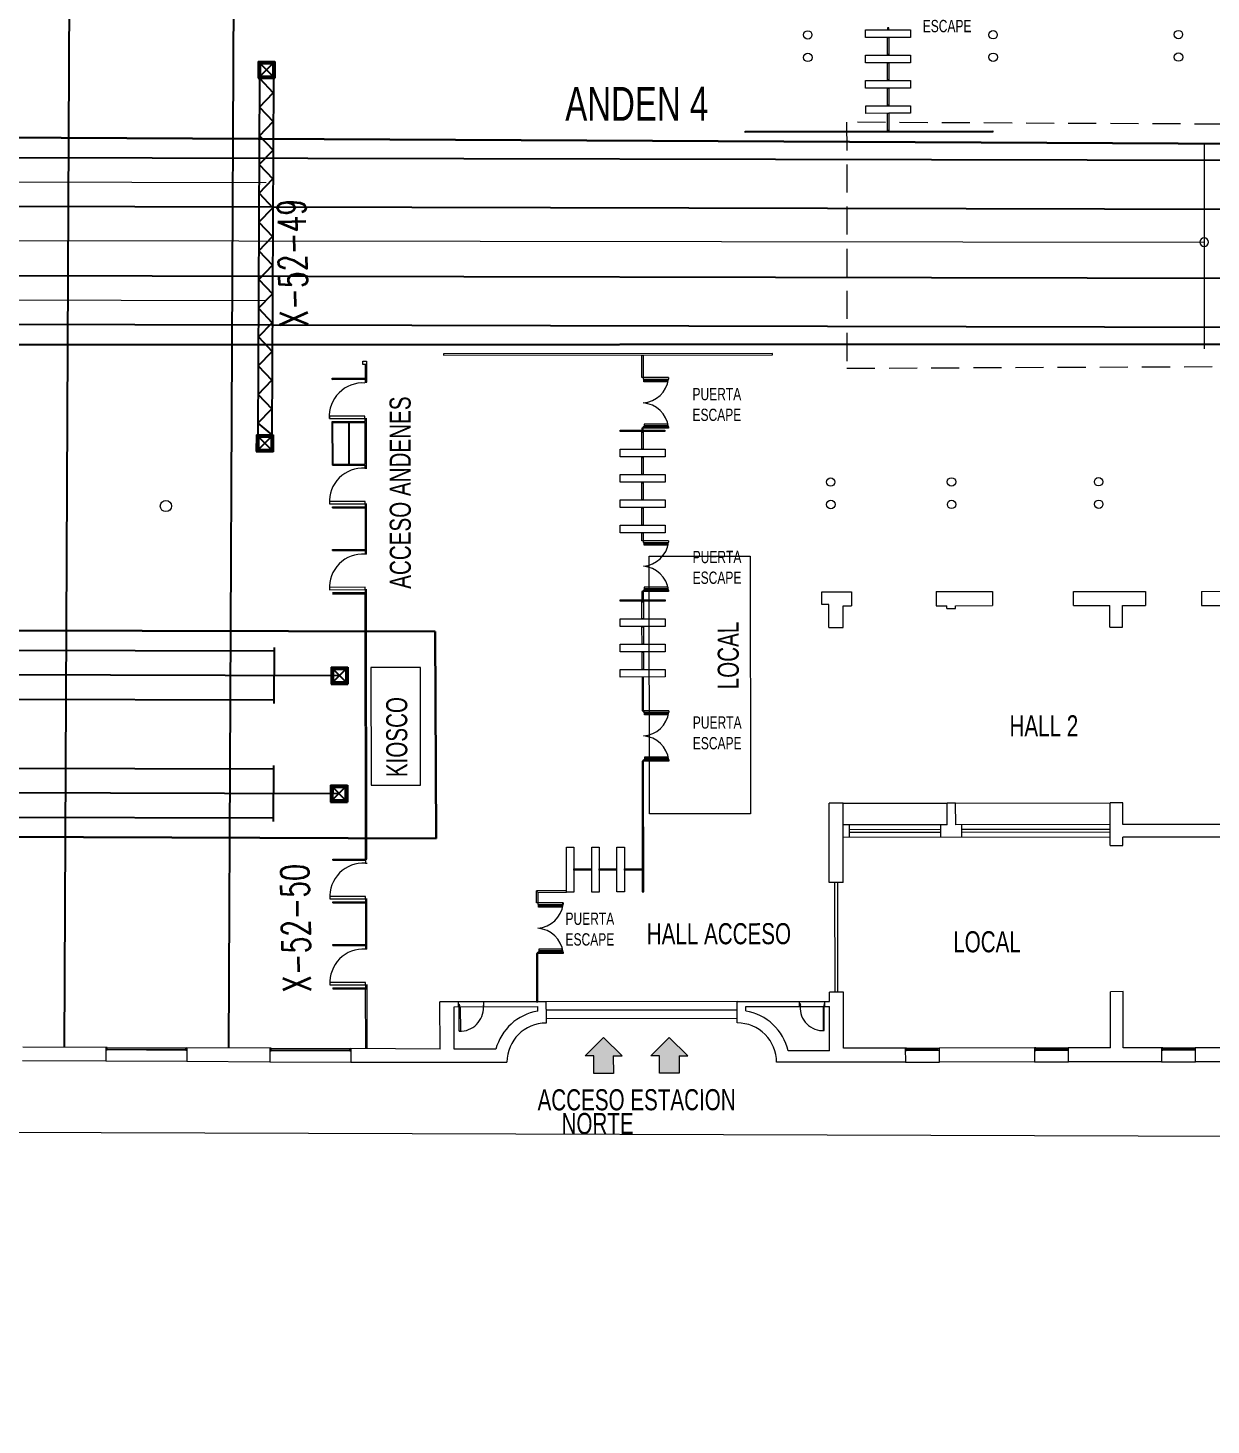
# Model space of a CAD drawing. Header units: millimetres. Extents: x 2669 to 3716, y 1967 to 2664.
# Drawn here: x 3356.17 to 3398.28, y 2184.98 to 2234.71 of the extents above; entities that cross this region are included whole.
import ezdxf

# ---------------------------------------------------------------- set-up
doc = ezdxf.new("R2010")
doc.units = ezdxf.units.MM
doc.linetypes.add('DASHED2', pattern=[0.375, 0.25, -0.125])
for name, color, linetype, lineweight in [('01 Textos', 7, 'Continuous', 15), ('02 L d C', 7, 'Continuous', 5), ('02 Sombreados', 7, 'Continuous', 5), ('03 Carpinteria', 7, 'Continuous', 5), ('03 Cerramientos', 7, 'Continuous', 15), ('03 Escaleras', 7, 'Continuous', 5), ('03 Manzanas', 253, 'Continuous', 15), ('03 Muros', 7, 'Continuous', 13), ('03 Proyecciones', 7, 'Continuous', 20), ('03 Sube', 7, 'Continuous', 15), ('04 Plataformas', 7, 'Continuous', 30), ('05 Bloques', 7, 'Continuous', 5)]:
    doc.layers.add(name, color=color, linetype=linetype, lineweight=lineweight)
for name, color, linetype in [('Arcos techo estac LP', 8, 'Continuous'), ('soportes especiales', 3, 'Continuous'), ('Textos catenaria', 7, 'Continuous'), ('vías', 8, 'Continuous')]:
    doc.layers.add(name, color=color, linetype=linetype)
doc.styles.add('ARIAL', font='arial.ttf', dxfattribs={"width": 0.7})
doc.styles.add('ROMANS', font='arial.ttf', dxfattribs={"width": 0.7})
doc.styles.add('SIMPLEX', font='simplex.shx', dxfattribs={"width": 0.75})
doc.linetypes.add('FENCELINE2', pattern='A,0.25,-0.1,[132,ltypeshp.shx,S=0.1,R=0,X=-0.1,Y=0],-0.1,1', length=1.45)

# ---------------------------------------------------------------- blocks, each defined once
blk = doc.blocks.new('poste metálico común para anclar')
at = {"layer": 'soportes especiales'}
h = blk.add_hatch(color=256, dxfattribs=at)
h.paths.add_polyline_path([(-0.3, 0.3), (-0.3, -0.3), (0.3, -0.3), (0.3, 0.3)])
h.paths.add_polyline_path([(0.225, 0.225), (0.225, -0.225), (-0.225, -0.225), (-0.225, 0.225)], flags=16)
for p, q in [((-0.3, 0.3), (-0.3, -0.3)), ((-0.3, 0.3), (0.3, 0.3)), ((-0.225, 0.225), (-0.225, -0.225)), ((-0.225, 0.225), (0.225, 0.225)), ((0.225, 0.225), (-0.225, -0.225)), ((-0.225, 0.225), (0.225, -0.225)), ((0.225, 0.225), (0.225, -0.225)), ((0.3, 0.3), (0.3, -0.3)), ((-0.3, -0.3), (0.3, -0.3)), ((-0.225, -0.225), (0.225, -0.225))]:
    blk.add_line(p, q, dxfattribs=at)

msp = doc.modelspace()

# ---------------------------------------------------------------- hatches: boundary and pattern name
at = {"layer": '02 L d C'}
for points in [[(3376.656, 2198.779), (3375.998, 2198.12), (3376.309, 2198.12), (3376.309, 2197.499), (3376.93, 2197.5), (3377.005, 2197.5), (3377.004, 2198.121), (3377.315, 2198.121)], [(3378.997, 2198.781), (3378.34, 2198.122), (3378.65, 2198.122), (3378.651, 2197.502), (3379.271, 2197.503), (3379.346, 2197.503), (3379.346, 2198.123), (3379.656, 2198.124)]]:
    msp.add_hatch(color=253, dxfattribs=at).paths.add_polyline_path(points)

# ---------------------------------------------------------------- linework, layer by layer
for p, q in [((3367.002, 2222.243), (3367.002, 2222.203)), ((3367.004, 2220.664), (3367.005, 2219.186)), ((3367.591, 2220.665), (3367.592, 2219.187))]:
    msp.add_line(p, q)
at = {"color": 1}
for p, q in [((3175.226, 2212.203), (3367.261, 2211.657)), ((3175.225, 2208.003), (3367.241, 2207.457))]:
    msp.add_line(p, q, dxfattribs=at)
at = {"layer": '02 L d C', "color": 253}
for p, q in [((3375.998, 2198.12), (3376.656, 2198.779)), ((3376.656, 2198.779), (3377.315, 2198.121)), ((3378.34, 2198.122), (3378.997, 2198.781)), ((3378.997, 2198.781), (3379.656, 2198.124)), ((3376.309, 2198.12), (3375.998, 2198.12)), ((3376.309, 2197.499), (3376.309, 2198.12)), ((3377.004, 2198.121), (3377.005, 2197.5)), ((3377.004, 2198.121), (3377.315, 2198.121)), ((3378.65, 2198.122), (3378.34, 2198.122)), ((3378.651, 2197.502), (3378.65, 2198.122)), ((3379.346, 2198.123), (3379.656, 2198.124)), ((3379.346, 2198.123), (3379.346, 2197.503)), ((3377.005, 2197.5), (3376.309, 2197.499)), ((3376.93, 2197.5), (3376.309, 2197.499)), ((3379.346, 2197.503), (3378.651, 2197.502)), ((3379.271, 2197.503), (3378.651, 2197.502))]:
    msp.add_line(p, q, dxfattribs=at)
at = {"layer": '02 L d C', "color": 25}
for points in [[(3364.644, 2229.198), (3220.81, 2229.531), (3190.645, 2227.745), (3160.75, 2223.219), (3138.016, 2218.56), (3114.268, 2213.25), (3091.364, 2207.676), (3042.261, 2196.074), (2995.319, 2184.982)], [(3364.624, 2224.998), (3220.79, 2225.331), (3191.042, 2223.564), (3161.588, 2219.126), (3138.331, 2214.447), (3115.439, 2209.352), (3090.065, 2202.985), (3053.138, 2192.081)]]:
    msp.add_lwpolyline(points, dxfattribs=at)
at = {"layer": '02 Sombreados'}
for p, q in [((3368.216, 2222.204), (3368.216, 2222.245)), ((3368.184, 2214.612), (3368.224, 2214.612)), ((3368.184, 2214.572), (3368.224, 2214.572)), ((3368.199, 2200.55), (3368.239, 2200.55)), ((3368.199, 2200.509), (3368.239, 2200.51))]:
    msp.add_line(p, q, dxfattribs=at)
at = {"layer": '03 Carpinteria'}
for p, q in [((3385.187, 2207.116), (3388.887, 2207.119)), ((3389.187, 2207.12), (3394.687, 2207.126))]:
    msp.add_line(p, q, dxfattribs=at)
at = {"layer": '03 Cerramientos', "linetype": 'FENCELINE2', "ltscale": 3}
msp.add_line((3216.022, 2227.311), (3398.032, 2227.086), dxfattribs=at)
at = {"layer": '03 Cerramientos'}
for p, q in [((3368.088, 2222.846), (3368.218, 2222.846)), ((3368.089, 2222.731), (3368.088, 2222.846)), ((3368.218, 2222.846), (3368.218, 2222.731)), ((3368.218, 2222.731), (3368.089, 2222.731)), ((3368.175, 2222.731), (3368.176, 2222.105)), ((3368.216, 2222.731), (3368.216, 2222.105)), ((3367.002, 2222.243), (3368.216, 2222.245)), ((3367.002, 2222.203), (3368.176, 2222.204)), ((3368.164, 2222.105), (3368.228, 2222.105)), ((3368.165, 2220.888), (3366.898, 2220.887)), ((3366.898, 2220.887), (3366.898, 2220.804)), ((3368.166, 2220.805), (3368.165, 2220.888)), ((3366.898, 2220.804), (3368.166, 2220.805)), ((3367.004, 2220.705), (3368.177, 2220.706)), ((3367.004, 2220.664), (3367.004, 2220.705)), ((3367.004, 2220.664), (3368.177, 2220.665)), ((3368.166, 2220.805), (3368.23, 2220.805)), ((3368.177, 2220.706), (3368.177, 2220.805)), ((3368.179, 2219.188), (3368.177, 2220.665)), ((3368.22, 2219.042), (3368.218, 2220.805)), ((3367.005, 2219.186), (3368.179, 2219.188)), ((3367.005, 2219.146), (3367.005, 2219.186)), ((3367.005, 2219.146), (3368.179, 2219.147)), ((3368.167, 2219.042), (3368.231, 2219.042)), ((3368.179, 2219.042), (3368.179, 2219.147)), ((3368.169, 2217.857), (3366.901, 2217.856)), ((3366.901, 2217.856), (3366.901, 2217.773)), ((3366.901, 2217.773), (3368.169, 2217.774)), ((3367.007, 2217.668), (3368.181, 2217.669)), ((3367.007, 2217.628), (3367.007, 2217.668)), ((3367.007, 2217.628), (3368.181, 2217.629)), ((3368.169, 2217.774), (3368.169, 2217.857)), ((3368.169, 2217.774), (3368.233, 2217.774)), ((3368.181, 2217.669), (3368.181, 2217.774)), ((3368.182, 2216.151), (3368.181, 2217.629)), ((3368.223, 2215.985), (3368.221, 2217.774)), ((3367.008, 2216.15), (3368.182, 2216.151)), ((3367.008, 2216.109), (3367.008, 2216.15)), ((3367.008, 2216.109), (3368.182, 2216.11)), ((3368.182, 2215.985), (3368.182, 2216.11)), ((3368.223, 2215.985), (3368.182, 2215.985)), ((3368.172, 2214.8), (3366.904, 2214.799)), ((3366.904, 2214.799), (3366.904, 2214.716)), ((3366.904, 2214.716), (3368.172, 2214.717)), ((3367.01, 2214.611), (3368.184, 2214.612)), ((3367.01, 2214.571), (3368.184, 2214.572)), ((3368.172, 2214.717), (3368.172, 2214.8)), ((3368.172, 2214.717), (3368.236, 2214.717)), ((3368.184, 2205.125), (3368.174, 2214.572)), ((3368.184, 2214.612), (3368.184, 2214.717)), ((3368.224, 2214.572), (3368.224, 2214.717)), ((3368.234, 2205.125), (3368.224, 2214.572)), ((3388.663, 2206.177), (3385.413, 2206.173)), ((3388.663, 2206.077), (3385.413, 2206.073)), ((3394.688, 2206.183), (3389.413, 2206.178)), ((3394.688, 2206.083), (3389.413, 2206.078)), ((3367.02, 2205.124), (3368.234, 2205.125)), ((3367.02, 2205.083), (3367.02, 2205.124)), ((3367.02, 2205.083), (3368.194, 2205.085)), ((3368.182, 2204.98), (3368.246, 2204.98)), ((3368.194, 2204.98), (3368.194, 2205.085)), ((3384.894, 2200.393), (3384.89, 2204.298)), ((3384.994, 2200.393), (3384.99, 2204.298)), ((3368.184, 2203.795), (3366.916, 2203.794)), ((3366.916, 2203.794), (3366.916, 2203.71)), ((3366.916, 2203.71), (3368.184, 2203.712)), ((3367.022, 2203.606), (3368.196, 2203.607)), ((3367.022, 2203.565), (3367.022, 2203.606)), ((3367.022, 2203.565), (3368.196, 2203.566)), ((3368.184, 2203.712), (3368.184, 2203.795)), ((3368.184, 2203.712), (3368.248, 2203.712)), ((3368.196, 2203.607), (3368.196, 2203.712)), ((3368.197, 2202.089), (3368.196, 2203.566)), ((3368.238, 2201.923), (3368.236, 2203.712)), ((3367.023, 2202.087), (3368.197, 2202.089)), ((3367.023, 2202.047), (3367.023, 2202.087)), ((3367.023, 2202.047), (3368.197, 2202.048)), ((3368.197, 2201.923), (3368.197, 2202.048)), ((3368.238, 2201.923), (3368.197, 2201.923)), ((3368.187, 2200.738), (3366.919, 2200.737)), ((3366.919, 2200.737), (3366.919, 2200.654)), ((3366.919, 2200.654), (3368.187, 2200.655)), ((3367.025, 2200.549), (3368.199, 2200.55)), ((3367.025, 2200.549), (3367.025, 2200.508)), ((3367.025, 2200.508), (3368.239, 2200.51)), ((3368.187, 2200.655), (3368.187, 2200.738)), ((3368.187, 2200.655), (3368.251, 2200.655)), ((3368.192, 2198.378), (3368.189, 2200.509)), ((3368.199, 2200.55), (3368.199, 2200.655)), ((3368.239, 2200.51), (3368.239, 2200.655)), ((3368.242, 2198.378), (3368.239, 2200.51)), ((3371.499, 2199.873), (3371.499, 2199.973)), ((3381.414, 2200.053), (3374.614, 2200.046)), ((3383.631, 2199.982), (3383.651, 2199.982)), ((3383.651, 2199.982), (3383.651, 2199.942)), ((3384.531, 2199.983), (3384.511, 2199.983)), ((3384.511, 2199.983), (3384.511, 2199.943)), ((3384.531, 2199.983), (3384.511, 2199.983)), ((3384.511, 2199.983), (3384.511, 2199.943)), ((3384.531, 2199.893), (3384.531, 2199.993)), ((3371.499, 2199.963), (3371.519, 2199.963)), ((3371.499, 2199.963), (3371.519, 2199.963)), ((3371.499, 2199.863), (3371.499, 2199.873)), ((3371.499, 2199.863), (3371.499, 2199.873)), ((3371.519, 2199.863), (3371.499, 2199.863)), ((3371.519, 2199.863), (3371.499, 2199.863)), ((3371.519, 2199.963), (3371.519, 2199.923)), ((3371.519, 2199.963), (3371.519, 2199.923)), ((3371.519, 2199.923), (3371.529, 2199.923)), ((3371.519, 2199.923), (3371.529, 2199.923)), ((3371.529, 2199.903), (3371.519, 2199.903)), ((3371.519, 2199.903), (3371.519, 2199.863)), ((3371.529, 2199.903), (3371.519, 2199.903)), ((3371.519, 2199.903), (3371.519, 2199.863)), ((3371.519, 2199.863), (3371.559, 2199.863)), ((3371.52, 2199.003), (3371.519, 2199.863)), ((3371.529, 2199.923), (3371.529, 2199.903)), ((3371.529, 2199.923), (3371.529, 2199.903)), ((3371.559, 2199.863), (3371.56, 2199.003)), ((3372.379, 2199.924), (3372.369, 2199.924)), ((3372.369, 2199.924), (3372.369, 2199.904)), ((3372.369, 2199.904), (3372.379, 2199.904)), ((3372.399, 2199.964), (3372.379, 2199.964)), ((3372.379, 2199.964), (3372.379, 2199.924)), ((3372.379, 2199.904), (3372.379, 2199.864)), ((3372.379, 2199.864), (3372.399, 2199.864)), ((3372.399, 2199.864), (3372.399, 2199.874)), ((3383.631, 2199.882), (3383.631, 2199.892)), ((3383.651, 2199.882), (3383.631, 2199.882)), ((3383.651, 2199.942), (3383.661, 2199.942)), ((3383.661, 2199.922), (3383.651, 2199.922)), ((3383.651, 2199.922), (3383.651, 2199.882)), ((3383.661, 2199.942), (3383.661, 2199.922)), ((3384.511, 2199.883), (3384.471, 2199.883)), ((3384.471, 2199.883), (3384.472, 2199.023)), ((3384.511, 2199.943), (3384.501, 2199.943)), ((3384.501, 2199.943), (3384.501, 2199.923)), ((3384.511, 2199.943), (3384.501, 2199.943)), ((3384.501, 2199.943), (3384.501, 2199.923)), ((3384.501, 2199.923), (3384.511, 2199.923)), ((3384.501, 2199.923), (3384.511, 2199.923)), ((3384.511, 2199.923), (3384.511, 2199.883)), ((3384.511, 2199.923), (3384.511, 2199.883)), ((3384.511, 2199.883), (3384.531, 2199.883)), ((3384.511, 2199.883), (3384.531, 2199.883)), ((3384.512, 2199.023), (3384.511, 2199.883)), ((3384.531, 2199.883), (3384.531, 2199.893)), ((3384.531, 2199.883), (3384.531, 2199.893)), ((3371.56, 2199.003), (3371.52, 2199.003)), ((3384.472, 2199.023), (3384.512, 2199.023)), ((3358.986, 2198.422), (3361.786, 2198.409)), ((3358.986, 2198.377), (3361.786, 2198.364)), ((3361.786, 2198.319), (3358.986, 2198.332)), ((3364.826, 2198.394), (3367.626, 2198.381)), ((3364.826, 2198.349), (3367.626, 2198.336)), ((3367.626, 2198.291), (3364.826, 2198.304)), ((3387.396, 2198.4), (3388.596, 2198.402)), ((3387.436, 2198.4), (3387.396, 2198.4)), ((3387.396, 2198.4), (3387.396, 2198.4)), ((3387.396, 2198.31), (3387.436, 2198.31)), ((3387.436, 2198.4), (3388.556, 2198.402)), ((3387.436, 2198.355), (3387.436, 2198.4)), ((3387.436, 2198.355), (3388.556, 2198.357)), ((3387.436, 2198.31), (3387.436, 2198.355)), ((3387.436, 2198.355), (3387.436, 2198.355)), ((3387.436, 2198.355), (3387.436, 2198.355)), ((3387.436, 2198.355), (3387.436, 2198.355)), ((3388.556, 2198.312), (3387.436, 2198.31)), ((3388.556, 2198.357), (3388.556, 2198.402)), ((3388.556, 2198.402), (3388.596, 2198.402)), ((3388.556, 2198.312), (3388.556, 2198.357)), ((3388.556, 2198.357), (3388.556, 2198.357)), ((3388.556, 2198.357), (3388.556, 2198.357)), ((3388.556, 2198.357), (3388.556, 2198.357)), ((3388.596, 2198.312), (3388.556, 2198.312)), ((3388.596, 2198.402), (3388.596, 2198.402)), ((3391.996, 2198.405), (3393.196, 2198.407)), ((3392.036, 2198.405), (3391.996, 2198.405)), ((3391.996, 2198.405), (3391.996, 2198.405)), ((3391.996, 2198.315), (3392.036, 2198.315)), ((3392.036, 2198.405), (3393.156, 2198.407)), ((3392.036, 2198.36), (3392.036, 2198.405)), ((3392.036, 2198.36), (3393.156, 2198.362)), ((3392.036, 2198.315), (3392.036, 2198.36)), ((3392.036, 2198.36), (3392.036, 2198.36)), ((3392.036, 2198.36), (3392.036, 2198.36)), ((3392.036, 2198.36), (3392.036, 2198.36)), ((3393.156, 2198.317), (3392.036, 2198.315)), ((3393.156, 2198.362), (3393.156, 2198.407)), ((3393.156, 2198.407), (3393.196, 2198.407)), ((3393.156, 2198.317), (3393.156, 2198.362)), ((3393.156, 2198.362), (3393.156, 2198.362)), ((3393.156, 2198.362), (3393.156, 2198.362)), ((3393.156, 2198.362), (3393.156, 2198.362)), ((3393.196, 2198.317), (3393.156, 2198.317)), ((3393.196, 2198.407), (3393.196, 2198.407)), ((3396.517, 2198.41), (3397.717, 2198.411)), ((3396.557, 2198.41), (3396.517, 2198.41)), ((3396.517, 2198.41), (3396.517, 2198.41)), ((3396.517, 2198.32), (3396.557, 2198.32)), ((3396.557, 2198.41), (3397.677, 2198.411)), ((3396.557, 2198.365), (3396.557, 2198.41)), ((3396.557, 2198.365), (3397.677, 2198.366)), ((3396.557, 2198.32), (3396.557, 2198.365)), ((3396.557, 2198.365), (3396.557, 2198.365)), ((3396.557, 2198.365), (3396.557, 2198.365)), ((3396.557, 2198.365), (3396.557, 2198.365)), ((3397.677, 2198.321), (3396.557, 2198.32)), ((3397.677, 2198.366), (3397.677, 2198.411)), ((3397.677, 2198.411), (3397.717, 2198.411)), ((3397.677, 2198.321), (3397.677, 2198.366)), ((3397.677, 2198.366), (3397.677, 2198.366)), ((3397.677, 2198.366), (3397.677, 2198.366)), ((3397.677, 2198.366), (3397.677, 2198.366)), ((3397.717, 2198.321), (3397.677, 2198.321)), ((3397.717, 2198.411), (3397.717, 2198.411)), ((3358.944, 2197.943), (3361.824, 2197.929)), ((3364.784, 2197.915), (3367.664, 2197.901)), ((3387.397, 2197.9), (3388.597, 2197.902)), ((3391.997, 2197.905), (3393.197, 2197.907)), ((3396.517, 2197.91), (3397.717, 2197.911))]:
    msp.add_line(p, q, dxfattribs=at)
for centre, radius, start, end in [((3398.032, 2227.086), 0.15, 0.061, 180.061), ((3398.032, 2227.086), 0.15, 180.061, 0.061), ((3368.087, 2220.883), 1.192, 86.3093, 183.8127), ((3368.091, 2217.852), 1.192, 86.3093, 183.8127), ((3368.094, 2214.795), 1.192, 86.3093, 183.8127), ((3368.106, 2203.79), 1.192, 86.3093, 183.8127), ((3368.109, 2200.733), 1.192, 86.3093, 183.8127), ((3371.557, 2199.825), 0.823, 267.398, 2.724), ((3384.473, 2199.844), 0.823, 177.398, 272.724)]:
    msp.add_arc(centre, radius, start, end, dxfattribs=at)
at = {"layer": '03 Escaleras'}
for p, q in [((3398.032, 2230.589), (3398.032, 2223.288)), ((3381.415, 2199.753), (3374.617, 2199.746)), ((3381.415, 2199.453), (3374.618, 2199.446))]:
    msp.add_line(p, q, dxfattribs=at)
at = {"layer": '03 Manzanas'}
msp.add_line((3443.117, 2195.118), (3135.699, 2196.103), dxfattribs=at)
at = {"layer": '03 Muros'}
for p, q in [((3384.429, 2214.641), (3385.484, 2214.642)), ((3384.429, 2214.191), (3384.429, 2214.641)), ((3385.484, 2214.642), (3385.484, 2214.142)), ((3388.496, 2214.646), (3390.499, 2214.648)), ((3388.496, 2214.646), (3388.497, 2214.146)), ((3390.499, 2214.648), (3390.499, 2214.148)), ((3393.379, 2214.651), (3395.939, 2214.654)), ((3393.379, 2214.151), (3393.379, 2214.651)), ((3395.939, 2214.654), (3395.939, 2214.154)), ((3397.939, 2214.656), (3399.859, 2214.658)), ((3397.939, 2214.656), (3397.939, 2214.156)), ((3384.679, 2214.192), (3384.429, 2214.191)), ((3384.68, 2213.374), (3384.679, 2214.192)), ((3385.18, 2213.375), (3385.179, 2214.142)), ((3385.179, 2214.142), (3385.484, 2214.142)), ((3388.497, 2214.146), (3388.879, 2214.146)), ((3388.879, 2214.046), (3388.879, 2214.146)), ((3388.879, 2214.046), (3389.179, 2214.046)), ((3389.179, 2214.146), (3390.499, 2214.148)), ((3389.179, 2214.046), (3389.179, 2214.146)), ((3393.379, 2214.151), (3394.679, 2214.152)), ((3394.68, 2213.385), (3394.679, 2214.152)), ((3395.129, 2214.153), (3395.939, 2214.154)), ((3395.13, 2213.385), (3395.129, 2214.153)), ((3397.939, 2214.156), (3398.829, 2214.157)), ((3384.68, 2213.374), (3385.18, 2213.375)), ((3394.68, 2213.385), (3395.13, 2213.385)), ((3385.187, 2207.116), (3384.687, 2207.115)), ((3384.69, 2204.298), (3384.687, 2207.115)), ((3385.19, 2204.298), (3385.187, 2207.116)), ((3389.187, 2207.12), (3388.887, 2207.119)), ((3388.888, 2206.352), (3388.887, 2207.119)), ((3389.188, 2206.352), (3389.187, 2207.12)), ((3395.137, 2207.126), (3394.687, 2207.126)), ((3394.688, 2205.608), (3394.687, 2207.126)), ((3395.138, 2206.359), (3395.137, 2207.126)), ((3388.888, 2206.352), (3385.188, 2206.348)), ((3385.413, 2205.898), (3385.413, 2206.348)), ((3388.663, 2205.902), (3388.663, 2206.352)), ((3394.688, 2206.358), (3389.188, 2206.352)), ((3389.413, 2205.903), (3389.413, 2206.353)), ((3398.838, 2206.363), (3395.138, 2206.359)), ((3394.688, 2205.908), (3385.188, 2205.898)), ((3394.688, 2205.608), (3395.138, 2205.609)), ((3398.838, 2205.913), (3395.138, 2205.909)), ((3395.138, 2205.609), (3395.138, 2205.909)), ((3395.138, 2205.609), (3395.138, 2205.619)), ((3385.19, 2204.298), (3384.69, 2204.298)), ((3374.614, 2200.046), (3370.835, 2200.042)), ((3370.843, 2198.366), (3370.835, 2200.042)), ((3371.499, 2199.873), (3371.499, 2200.037)), ((3372.399, 2199.874), (3372.399, 2200.038)), ((3374.615, 2199.787), (3374.614, 2200.046)), ((3381.414, 2200.053), (3384.694, 2200.057)), ((3381.415, 2199.294), (3381.414, 2200.053)), ((3383.631, 2199.892), (3383.631, 2200.056)), ((3384.531, 2199.893), (3384.531, 2200.057)), ((3385.194, 2200.394), (3384.694, 2200.393)), ((3384.694, 2200.057), (3384.694, 2200.393)), ((3385.196, 2198.398), (3385.194, 2200.394)), ((3395.144, 2200.409), (3394.694, 2200.408)), ((3394.696, 2198.408), (3394.694, 2200.408)), ((3395.146, 2198.409), (3395.144, 2200.409)), ((3371.335, 2199.865), (3374.315, 2199.881)), ((3371.343, 2198.363), (3371.335, 2199.865)), ((3374.315, 2199.716), (3374.315, 2199.881)), ((3374.615, 2199.787), (3374.615, 2199.291)), ((3381.715, 2199.882), (3384.695, 2199.885)), ((3381.715, 2199.72), (3381.715, 2199.882)), ((3384.696, 2198.3), (3384.695, 2199.885)), ((3358.946, 2198.422), (3355.986, 2198.436)), ((3358.946, 2198.422), (3358.944, 2197.943)), ((3358.986, 2198.422), (3358.946, 2198.422)), ((3358.946, 2198.422), (3358.946, 2198.422)), ((3358.946, 2198.332), (3358.986, 2198.332)), ((3358.986, 2198.377), (3358.986, 2198.422)), ((3358.986, 2198.332), (3358.986, 2198.377)), ((3358.986, 2198.377), (3358.986, 2198.377)), ((3358.986, 2198.377), (3358.986, 2198.377)), ((3358.986, 2198.377), (3358.986, 2198.377)), ((3361.786, 2198.364), (3361.786, 2198.409)), ((3361.786, 2198.409), (3361.826, 2198.408)), ((3361.786, 2198.319), (3361.786, 2198.364)), ((3361.786, 2198.364), (3361.786, 2198.364)), ((3361.786, 2198.364), (3361.786, 2198.364)), ((3361.786, 2198.364), (3361.786, 2198.364)), ((3361.826, 2198.318), (3361.786, 2198.319)), ((3361.826, 2198.408), (3361.824, 2197.929)), ((3364.786, 2198.394), (3361.826, 2198.408)), ((3361.826, 2198.408), (3361.826, 2198.408)), ((3364.786, 2198.394), (3364.784, 2197.915)), ((3364.826, 2198.394), (3364.786, 2198.394)), ((3364.786, 2198.394), (3364.786, 2198.394)), ((3364.786, 2198.304), (3364.826, 2198.304)), ((3364.826, 2198.349), (3364.826, 2198.394)), ((3364.826, 2198.304), (3364.826, 2198.349)), ((3364.826, 2198.349), (3364.826, 2198.349)), ((3364.826, 2198.349), (3364.826, 2198.349)), ((3364.826, 2198.349), (3364.826, 2198.349)), ((3367.626, 2198.336), (3367.626, 2198.381)), ((3367.626, 2198.381), (3367.666, 2198.381)), ((3367.626, 2198.291), (3367.626, 2198.336)), ((3367.626, 2198.336), (3367.626, 2198.336)), ((3367.626, 2198.336), (3367.626, 2198.336)), ((3367.626, 2198.336), (3367.626, 2198.336)), ((3367.666, 2198.291), (3367.626, 2198.291)), ((3367.666, 2198.381), (3367.664, 2197.901)), ((3370.843, 2198.366), (3367.666, 2198.381)), ((3367.666, 2198.381), (3367.666, 2198.381)), ((3372.826, 2198.356), (3371.343, 2198.363)), ((3384.696, 2198.3), (3383.222, 2198.298)), ((3387.396, 2198.4), (3385.196, 2198.398)), ((3387.396, 2198.4), (3387.397, 2197.9)), ((3391.996, 2198.405), (3388.596, 2198.402)), ((3388.596, 2198.402), (3388.597, 2197.902)), ((3391.996, 2198.405), (3391.997, 2197.905)), ((3394.696, 2198.408), (3393.196, 2198.407)), ((3393.196, 2198.407), (3393.197, 2197.907)), ((3396.517, 2198.41), (3395.146, 2198.409)), ((3396.517, 2198.41), (3396.517, 2197.91)), ((3398.846, 2198.413), (3397.717, 2198.411)), ((3397.717, 2198.411), (3397.717, 2197.911)), ((3355.984, 2197.957), (3358.944, 2197.943)), ((3361.824, 2197.929), (3364.784, 2197.915)), ((3367.664, 2197.901), (3373.216, 2197.902)), ((3387.397, 2197.9), (3382.817, 2197.896)), ((3387.397, 2197.9), (3384.697, 2197.898)), ((3391.997, 2197.905), (3388.597, 2197.902)), ((3388.597, 2197.902), (3388.607, 2197.902)), ((3396.517, 2197.91), (3393.197, 2197.907)), ((3393.197, 2197.907), (3393.207, 2197.907)), ((3400.373, 2197.914), (3397.717, 2197.911)), ((3397.717, 2197.911), (3397.727, 2197.911))]:
    msp.add_line(p, q, dxfattribs=at)
for centre, radius in [((3383.922, 2234.46), 0.15), ((3390.519, 2234.467), 0.15), ((3397.115, 2234.474), 0.15), ((3383.926, 2233.66), 0.15), ((3390.523, 2233.667), 0.15), ((3397.119, 2233.674), 0.15), ((3384.739, 2218.548), 0.15), ((3389.039, 2218.552), 0.15), ((3394.275, 2218.558), 0.15), ((3361.081, 2217.693), 0.2), ((3384.744, 2217.748), 0.15), ((3389.044, 2217.752), 0.15), ((3394.279, 2217.758), 0.15)]:
    msp.add_circle(centre, radius, dxfattribs=at)
for centre, radius, start, end in [((3374.616, 2197.891), 1.85, 99.375, 165.4278), ((3381.417, 2197.894), 1.85, 12.6254, 80.7286), ((3374.616, 2197.891), 1.4, 90.037, 179.561), ((3381.417, 2197.894), 1.4, 0.061, 90.061)]:
    msp.add_arc(centre, radius, start, end, dxfattribs=at)
at = {"layer": '03 Proyecciones', "linetype": 'DASHED2', "ltscale": 4}
for p, q in [((3422.693, 2231.16), (3385.308, 2231.353)), ((3385.308, 2231.353), (3385.317, 2222.599)), ((3385.317, 2222.599), (3429.755, 2222.799))]:
    msp.add_line(p, q, dxfattribs=at)
at = {"layer": '03 Sube', "ltscale": 0.1}
for p, q in [((3385.982, 2234.64), (3387.582, 2234.642)), ((3385.982, 2234.37), (3385.982, 2234.64)), ((3386.807, 2234.371), (3385.982, 2234.37)), ((3386.757, 2234.71), (3386.757, 2234.641)), ((3386.807, 2234.71), (3386.757, 2234.71)), ((3386.757, 2234.641), (3386.807, 2234.641)), ((3386.758, 2233.761), (3386.757, 2234.371)), ((3386.757, 2234.371), (3386.807, 2234.371)), ((3386.807, 2234.641), (3386.807, 2234.71)), ((3387.582, 2234.372), (3386.807, 2234.371)), ((3386.807, 2234.371), (3386.808, 2233.761)), ((3387.582, 2234.642), (3387.582, 2234.372)), ((3385.983, 2233.74), (3387.583, 2233.742)), ((3385.983, 2233.47), (3385.983, 2233.74)), ((3386.808, 2233.471), (3385.983, 2233.47)), ((3386.808, 2233.761), (3386.758, 2233.761)), ((3386.759, 2232.861), (3386.758, 2233.471)), ((3386.758, 2233.471), (3386.808, 2233.471)), ((3387.583, 2233.472), (3386.808, 2233.471)), ((3386.808, 2233.471), (3386.809, 2232.861)), ((3387.583, 2233.742), (3387.583, 2233.472)), ((3385.984, 2232.84), (3387.584, 2232.842)), ((3385.984, 2232.57), (3385.984, 2232.84)), ((3386.809, 2232.861), (3386.759, 2232.861)), ((3387.584, 2232.842), (3387.584, 2232.572)), ((3386.809, 2232.571), (3385.984, 2232.57)), ((3386.759, 2231.961), (3386.759, 2232.571)), ((3386.759, 2232.571), (3386.809, 2232.571)), ((3387.584, 2232.572), (3386.809, 2232.571)), ((3386.809, 2232.571), (3386.809, 2231.961)), ((3385.985, 2231.94), (3387.585, 2231.942)), ((3385.985, 2231.67), (3385.985, 2231.94)), ((3386.809, 2231.961), (3386.759, 2231.961)), ((3387.585, 2231.942), (3387.585, 2231.672)), ((3386.81, 2231.671), (3385.985, 2231.67)), ((3386.76, 2231.061), (3386.76, 2231.671)), ((3386.76, 2231.671), (3386.81, 2231.671)), ((3387.585, 2231.672), (3386.81, 2231.671)), ((3386.81, 2231.671), (3386.81, 2231.061)), ((3381.701, 2231.036), (3390.513, 2231.045)), ((3381.702, 2230.986), (3381.701, 2231.036)), ((3390.513, 2230.995), (3381.702, 2230.986)), ((3386.81, 2231.061), (3386.76, 2231.061)), ((3390.513, 2231.045), (3390.513, 2230.995)), ((3382.671, 2223.122), (3370.959, 2223.11)), ((3370.959, 2223.11), (3370.959, 2223.06)), ((3370.959, 2223.06), (3382.671, 2223.072)), ((3378.016, 2222.263), (3378.015, 2223.067)), ((3378.015, 2223.067), (3378.065, 2223.067)), ((3378.065, 2223.067), (3378.066, 2222.263)), ((3382.671, 2223.072), (3382.671, 2223.122)), ((3378.066, 2222.263), (3378.016, 2222.263)), ((3377.243, 2220.393), (3378.843, 2220.395)), ((3377.243, 2220.343), (3377.243, 2220.393)), ((3378.018, 2220.463), (3378.018, 2220.394)), ((3378.068, 2220.463), (3378.018, 2220.463)), ((3378.018, 2220.394), (3378.068, 2220.394)), ((3378.068, 2220.394), (3378.068, 2220.463)), ((3378.843, 2220.395), (3378.843, 2220.345)), ((3378.843, 2220.345), (3377.243, 2220.343)), ((3378.019, 2219.714), (3378.018, 2220.324)), ((3378.018, 2220.324), (3378.068, 2220.324)), ((3378.068, 2220.324), (3378.069, 2219.714)), ((3377.244, 2219.713), (3378.019, 2219.714)), ((3377.244, 2219.443), (3377.244, 2219.713)), ((3378.844, 2219.445), (3377.244, 2219.443)), ((3378.019, 2219.714), (3378.844, 2219.715)), ((3378.069, 2219.714), (3378.019, 2219.714)), ((3378.019, 2218.814), (3378.019, 2219.424)), ((3378.019, 2219.424), (3378.069, 2219.424)), ((3378.069, 2219.424), (3378.069, 2218.814)), ((3378.844, 2219.715), (3378.844, 2219.445)), ((3377.244, 2218.813), (3378.019, 2218.814)), ((3377.245, 2218.543), (3377.244, 2218.813)), ((3378.845, 2218.545), (3377.245, 2218.543)), ((3378.019, 2218.814), (3378.844, 2218.815)), ((3378.069, 2218.814), (3378.019, 2218.814)), ((3378.02, 2217.914), (3378.02, 2218.524)), ((3378.02, 2218.524), (3378.07, 2218.524)), ((3378.07, 2218.524), (3378.07, 2217.914)), ((3378.844, 2218.815), (3378.845, 2218.545)), ((3377.245, 2217.913), (3378.02, 2217.914)), ((3377.246, 2217.643), (3377.245, 2217.913)), ((3378.02, 2217.914), (3378.845, 2217.915)), ((3378.07, 2217.914), (3378.02, 2217.914)), ((3378.845, 2217.915), (3378.846, 2217.645)), ((3378.846, 2217.645), (3377.246, 2217.643)), ((3378.021, 2217.014), (3378.021, 2217.624)), ((3378.021, 2217.624), (3378.071, 2217.624)), ((3378.071, 2217.624), (3378.071, 2217.014)), ((3377.246, 2217.013), (3378.021, 2217.014)), ((3377.247, 2216.743), (3377.246, 2217.013)), ((3378.021, 2217.014), (3378.846, 2217.015)), ((3378.071, 2217.014), (3378.021, 2217.014)), ((3378.846, 2217.015), (3378.847, 2216.745)), ((3378.847, 2216.745), (3377.247, 2216.743)), ((3378.022, 2216.451), (3378.022, 2216.744)), ((3378.022, 2216.744), (3378.072, 2216.744)), ((3378.072, 2216.451), (3378.022, 2216.451)), ((3378.072, 2216.744), (3378.072, 2216.451)), ((3378.024, 2214.651), (3378.024, 2214.358)), ((3378.074, 2214.651), (3378.024, 2214.651)), ((3378.074, 2214.358), (3378.074, 2214.651)), ((3377.249, 2214.357), (3378.849, 2214.359)), ((3377.249, 2214.307), (3377.249, 2214.357)), ((3378.849, 2214.309), (3377.249, 2214.307)), ((3378.024, 2214.358), (3378.074, 2214.358)), ((3378.025, 2213.678), (3378.024, 2214.288)), ((3378.024, 2214.288), (3378.074, 2214.288)), ((3378.074, 2214.288), (3378.075, 2213.678)), ((3378.849, 2214.359), (3378.849, 2214.309)), ((3377.25, 2213.677), (3378.025, 2213.678)), ((3377.25, 2213.407), (3377.25, 2213.677)), ((3378.85, 2213.409), (3377.25, 2213.407)), ((3378.025, 2213.678), (3378.85, 2213.679)), ((3378.075, 2213.678), (3378.025, 2213.678)), ((3378.85, 2213.679), (3378.85, 2213.409)), ((3378.026, 2212.778), (3378.025, 2213.388)), ((3378.025, 2213.388), (3378.075, 2213.388)), ((3378.075, 2213.388), (3378.076, 2212.778)), ((3377.251, 2212.777), (3378.026, 2212.778)), ((3377.251, 2212.507), (3377.251, 2212.777)), ((3378.851, 2212.509), (3377.251, 2212.507)), ((3378.026, 2212.778), (3378.851, 2212.779)), ((3378.076, 2212.778), (3378.026, 2212.778)), ((3378.027, 2211.878), (3378.026, 2212.488)), ((3378.026, 2212.488), (3378.076, 2212.488)), ((3378.076, 2212.488), (3378.077, 2211.878)), ((3378.851, 2212.779), (3378.851, 2212.509)), ((3377.252, 2211.877), (3378.027, 2211.878)), ((3377.252, 2211.607), (3377.252, 2211.877)), ((3378.852, 2211.609), (3377.252, 2211.607)), ((3378.027, 2211.878), (3378.852, 2211.879)), ((3378.077, 2211.878), (3378.027, 2211.878)), ((3378.027, 2211.608), (3378.028, 2210.408)), ((3378.077, 2211.608), (3378.027, 2211.608)), ((3378.078, 2210.408), (3378.077, 2211.608)), ((3378.852, 2211.879), (3378.852, 2211.609)), ((3378.028, 2210.408), (3378.078, 2210.408)), ((3378.03, 2208.608), (3378.035, 2203.956)), ((3378.08, 2208.608), (3378.03, 2208.608)), ((3378.085, 2203.957), (3378.08, 2208.608)), ((3375.335, 2203.954), (3375.334, 2205.554)), ((3375.334, 2205.554), (3375.604, 2205.554)), ((3375.604, 2205.554), (3375.604, 2204.779)), ((3376.235, 2203.955), (3376.234, 2205.555)), ((3376.234, 2205.555), (3376.504, 2205.555)), ((3376.504, 2205.555), (3376.504, 2204.78)), ((3377.135, 2203.956), (3377.134, 2205.556)), ((3377.134, 2205.556), (3377.404, 2205.556)), ((3377.404, 2205.556), (3377.404, 2204.781)), ((3375.604, 2204.779), (3376.214, 2204.78)), ((3375.604, 2204.729), (3375.604, 2204.779)), ((3375.604, 2204.779), (3375.605, 2203.954)), ((3376.214, 2204.73), (3375.604, 2204.729)), ((3376.214, 2204.78), (3376.214, 2204.73)), ((3376.504, 2204.78), (3377.114, 2204.78)), ((3376.504, 2204.73), (3376.504, 2204.78)), ((3376.504, 2204.78), (3376.505, 2203.955)), ((3377.114, 2204.73), (3376.504, 2204.73)), ((3377.114, 2204.78), (3377.114, 2204.73)), ((3377.404, 2204.781), (3378.014, 2204.781)), ((3377.404, 2204.731), (3377.404, 2204.781)), ((3377.404, 2204.781), (3377.405, 2203.956)), ((3378.014, 2204.731), (3377.404, 2204.731)), ((3378.014, 2204.781), (3378.014, 2204.731)), ((3375.335, 2204.004), (3374.266, 2204.002)), ((3374.266, 2204.002), (3374.316, 2203.953)), ((3374.266, 2203.566), (3374.266, 2204.002)), ((3374.266, 2204.002), (3374.316, 2203.953)), ((3374.316, 2203.953), (3375.335, 2203.954)), ((3374.316, 2203.953), (3374.316, 2203.566)), ((3375.335, 2203.954), (3375.335, 2204.004)), ((3375.605, 2203.954), (3375.335, 2203.954)), ((3376.505, 2203.955), (3376.235, 2203.955)), ((3377.405, 2203.956), (3377.135, 2203.956)), ((3378.035, 2203.956), (3378.085, 2203.957)), ((3374.316, 2203.566), (3374.266, 2203.566)), ((3374.268, 2201.766), (3374.27, 2200.046)), ((3374.318, 2201.766), (3374.268, 2201.766)), ((3374.32, 2200.046), (3374.318, 2201.766)), ((3374.27, 2200.046), (3374.32, 2200.046))]:
    msp.add_line(p, q, dxfattribs=at)
at = {"layer": '03 Sube'}
for p, q in [((3378.966, 2222.264), (3378.066, 2222.263)), ((3378.066, 2222.263), (3378.066, 2222.213)), ((3378.066, 2222.213), (3378.966, 2222.214)), ((3378.096, 2222.213), (3378.066, 2222.213)), ((3378.096, 2222.163), (3378.096, 2222.213)), ((3378.096, 2222.163), (3378.936, 2222.164)), ((3378.936, 2222.164), (3378.096, 2222.163)), ((3378.096, 2222.113), (3378.096, 2222.163)), ((3378.936, 2222.114), (3378.096, 2222.113)), ((3378.936, 2222.214), (3378.936, 2222.114)), ((3378.966, 2222.264), (3378.966, 2222.214)), ((3378.068, 2220.513), (3378.968, 2220.514)), ((3378.068, 2220.463), (3378.068, 2220.513)), ((3378.098, 2220.513), (3378.068, 2220.513)), ((3378.968, 2220.464), (3378.068, 2220.463)), ((3378.938, 2220.614), (3378.098, 2220.613)), ((3378.098, 2220.613), (3378.098, 2220.563)), ((3378.098, 2220.563), (3378.938, 2220.564)), ((3378.938, 2220.564), (3378.098, 2220.563)), ((3378.098, 2220.563), (3378.098, 2220.513)), ((3378.938, 2220.614), (3378.938, 2220.514)), ((3378.968, 2220.514), (3378.968, 2220.464)), ((3378.972, 2216.452), (3378.072, 2216.451)), ((3378.072, 2216.451), (3378.072, 2216.401)), ((3378.072, 2216.401), (3378.972, 2216.402)), ((3378.102, 2216.401), (3378.072, 2216.401)), ((3378.102, 2216.351), (3378.102, 2216.401)), ((3378.942, 2216.402), (3378.942, 2216.302)), ((3378.972, 2216.452), (3378.972, 2216.402)), ((3378.102, 2216.351), (3378.942, 2216.352)), ((3378.942, 2216.352), (3378.102, 2216.351)), ((3378.102, 2216.301), (3378.102, 2216.351)), ((3378.942, 2216.302), (3378.102, 2216.301)), ((3378.074, 2214.701), (3378.974, 2214.702)), ((3378.074, 2214.651), (3378.074, 2214.701)), ((3378.104, 2214.701), (3378.074, 2214.701)), ((3378.974, 2214.652), (3378.074, 2214.651)), ((3378.944, 2214.802), (3378.104, 2214.801)), ((3378.104, 2214.801), (3378.104, 2214.751)), ((3378.104, 2214.751), (3378.944, 2214.752)), ((3378.944, 2214.752), (3378.104, 2214.751)), ((3378.104, 2214.751), (3378.104, 2214.701)), ((3378.944, 2214.802), (3378.944, 2214.702)), ((3378.974, 2214.702), (3378.974, 2214.652)), ((3378.978, 2210.409), (3378.078, 2210.408)), ((3378.078, 2210.408), (3378.079, 2210.358)), ((3378.079, 2210.358), (3378.979, 2210.359)), ((3378.109, 2210.358), (3378.079, 2210.358)), ((3378.109, 2210.308), (3378.109, 2210.358)), ((3378.109, 2210.308), (3378.949, 2210.309)), ((3378.949, 2210.309), (3378.109, 2210.308)), ((3378.109, 2210.258), (3378.109, 2210.308)), ((3378.949, 2210.259), (3378.109, 2210.258)), ((3378.949, 2210.359), (3378.949, 2210.309)), ((3378.949, 2210.309), (3378.949, 2210.259)), ((3378.978, 2210.409), (3378.979, 2210.359)), ((3378.08, 2208.658), (3378.98, 2208.659)), ((3378.08, 2208.608), (3378.08, 2208.658)), ((3378.11, 2208.658), (3378.08, 2208.658)), ((3378.98, 2208.609), (3378.08, 2208.608)), ((3378.95, 2208.759), (3378.11, 2208.758)), ((3378.11, 2208.758), (3378.11, 2208.708)), ((3378.11, 2208.708), (3378.95, 2208.709)), ((3378.95, 2208.709), (3378.11, 2208.708)), ((3378.11, 2208.708), (3378.11, 2208.658)), ((3378.95, 2208.759), (3378.95, 2208.709)), ((3378.95, 2208.709), (3378.95, 2208.659)), ((3378.98, 2208.659), (3378.98, 2208.609)), ((3375.216, 2203.567), (3374.316, 2203.566)), ((3374.316, 2203.566), (3374.316, 2203.516)), ((3374.316, 2203.516), (3375.216, 2203.517)), ((3374.346, 2203.516), (3374.316, 2203.516)), ((3374.346, 2203.466), (3374.346, 2203.516)), ((3374.346, 2203.466), (3375.186, 2203.467)), ((3375.186, 2203.467), (3374.346, 2203.466)), ((3374.346, 2203.416), (3374.346, 2203.466)), ((3375.216, 2203.517), (3375.186, 2203.517)), ((3375.186, 2203.517), (3375.186, 2203.417)), ((3375.216, 2203.517), (3375.216, 2203.567)), ((3375.216, 2203.567), (3375.216, 2203.517)), ((3375.186, 2203.417), (3374.346, 2203.416)), ((3374.318, 2201.816), (3375.218, 2201.817)), ((3374.318, 2201.766), (3374.318, 2201.816)), ((3374.348, 2201.816), (3374.318, 2201.816)), ((3375.218, 2201.767), (3374.318, 2201.766)), ((3375.188, 2201.917), (3374.348, 2201.916)), ((3374.348, 2201.916), (3374.348, 2201.866)), ((3374.348, 2201.866), (3375.188, 2201.867)), ((3375.188, 2201.867), (3374.348, 2201.866)), ((3374.348, 2201.866), (3374.348, 2201.816)), ((3375.188, 2201.817), (3375.188, 2201.917)), ((3375.218, 2201.817), (3375.188, 2201.817)), ((3375.218, 2201.817), (3375.218, 2201.767)), ((3375.218, 2201.767), (3375.218, 2201.817))]:
    msp.add_line(p, q, dxfattribs=at)
for centre, start, end in [((3377.993, 2222.342), 274.3207, 352.5282), ((3377.995, 2220.385), 7.5938, 85.8013), ((3377.999, 2216.529), 274.3207, 352.5282), ((3378.001, 2214.572), 7.5938, 85.8013), ((3378.005, 2210.487), 274.3207, 352.5282), ((3378.008, 2208.53), 7.5938, 85.8013), ((3374.243, 2203.644), 274.3207, 352.5282), ((3374.245, 2201.687), 7.5938, 85.8013)]:
    msp.add_arc(centre, 0.981, start, end, dxfattribs=at)
at = {"layer": '04 Plataformas'}
for p, q in [((3423.285, 2230.458), (3230.892, 2231.454)), ((3216.451, 2223.353), (3429.127, 2223.469)), ((3166.578, 2213.733), (3370.667, 2213.229)), ((3370.667, 2213.229), (3370.699, 2205.865)), ((3370.699, 2205.865), (3216.17, 2206.451))]:
    msp.add_line(p, q, dxfattribs=at)
at = {"layer": '05 Bloques'}
for p, q in [((3378.277, 2215.908), (3381.877, 2215.912)), ((3378.287, 2206.738), (3378.277, 2215.908)), ((3381.877, 2215.912), (3381.887, 2207.242)), ((3370.14, 2211.945), (3368.38, 2211.943)), ((3368.38, 2211.943), (3368.384, 2207.753)), ((3370.144, 2207.755), (3370.14, 2211.945)), ((3368.384, 2207.753), (3370.144, 2207.755)), ((3381.887, 2207.242), (3381.887, 2206.742)), ((3381.887, 2206.742), (3378.287, 2206.738))]:
    msp.add_line(p, q, dxfattribs=at)
at = {"layer": 'Arcos techo estac LP'}
for p, q in [((3357.648, 2236.861), (3357.466, 2198.429)), ((3363.488, 2236.833), (3363.306, 2198.401))]:
    msp.add_line(p, q, dxfattribs=at)
at = {"layer": 'Arcos techo estac LP', "color": 4}
for p, q in [((3364.417, 2232.92), (3364.357, 2220.228)), ((3364.417, 2232.92), (3364.904, 2232.406)), ((3364.907, 2232.918), (3364.847, 2220.227)), ((3364.412, 2231.896), (3364.904, 2232.406)), ((3364.412, 2231.896), (3364.899, 2231.382)), ((3364.407, 2230.873), (3364.899, 2231.382)), ((3364.407, 2230.873), (3364.894, 2230.359)), ((3364.402, 2229.85), (3364.894, 2230.359)), ((3364.402, 2229.85), (3364.89, 2229.336)), ((3364.397, 2228.826), (3364.89, 2229.336)), ((3364.397, 2228.826), (3364.885, 2228.312)), ((3364.392, 2227.803), (3364.885, 2228.312)), ((3364.392, 2227.803), (3364.88, 2227.289)), ((3364.388, 2226.78), (3364.88, 2227.289)), ((3364.388, 2226.78), (3364.875, 2226.266)), ((3364.383, 2225.756), (3364.875, 2226.266)), ((3364.383, 2225.756), (3364.87, 2225.242)), ((3364.378, 2224.733), (3364.87, 2225.242)), ((3364.378, 2224.733), (3364.865, 2224.219)), ((3364.373, 2223.71), (3364.865, 2224.219)), ((3364.373, 2223.71), (3364.861, 2223.196)), ((3364.368, 2222.686), (3364.861, 2223.196)), ((3364.368, 2222.686), (3364.856, 2222.172)), ((3364.363, 2221.663), (3364.856, 2222.172)), ((3364.363, 2221.663), (3364.851, 2221.149)), ((3364.358, 2220.64), (3364.851, 2221.149)), ((3364.358, 2220.64), (3364.847, 2220.227))]:
    msp.add_line(p, q, dxfattribs=at)
at = {"layer": 'vías'}
for p, q in [((3422.952, 2229.933), (3216.151, 2230.411)), ((3422.948, 2228.193), (3216.152, 2228.671)), ((3422.943, 2225.733), (3216.154, 2226.211)), ((3422.938, 2223.993), (3216.156, 2224.471)), ((3166.577, 2213.098), (3364.93, 2212.534)), ((3364.931, 2212.664), (3364.922, 2210.664)), ((3166.577, 2211.358), (3364.922, 2210.794)), ((3166.576, 2208.898), (3364.911, 2208.334)), ((3364.911, 2208.464), (3364.902, 2206.464)), ((3166.576, 2207.158), (3364.902, 2206.594))]:
    msp.add_line(p, q, dxfattribs=at)

# ---------------------------------------------------------------- block references
at = {"layer": 'soportes especiales', "rotation": 359.8582804694954}
for p in [(3364.663, 2233.219), (3364.6, 2219.928), (3367.261, 2211.657), (3367.241, 2207.457)]:
    msp.add_blockref('poste metálico común para anclar', p, dxfattribs=at)

# ---------------------------------------------------------------- texts
at = {"layer": '01 Textos', "style": 'ROMANS', "width": 0.7}
for s, height, rotation, p in [('ANDEN 4', 1.2, 0.061, (3375.295, 2231.409)), ('ACCESO ANDENES', 0.75, 90.061, (3369.8, 2214.748)), ('LOCAL', 0.75, 90.061, (3381.47, 2211.171)), ('KIOSCO', 0.75, 90.061, (3369.673, 2208.043)), ('HALL 2', 0.75, 0.061, (3391.104, 2209.494)), ('HALL ACCESO ', 0.75, 0.061, (3378.195, 2202.092)), ('LOCAL', 0.75, 0.061, (3389.102, 2201.808)), ('ACCESO ESTACION', 0.75, 0.061, (3374.309, 2196.182)), ('ACCESO ESTACION', 0.75, 0.061, (3374.309, 2196.182)), ('    NORTE', 0.75, 0.061, (3374.348, 2195.339))]:
    msp.add_text(s, height=height, rotation=rotation, dxfattribs=at).set_placement(p)
at = {"layer": '03 Sube', "style": 'ARIAL', "width": 0.7}
for s, p in [('ESCAPE', (3388.016, 2234.558)), ('PUERTA', (3379.822, 2221.457)), ('ESCAPE', (3379.822, 2220.72)), ('PUERTA', (3379.828, 2215.66)), ('ESCAPE', (3379.828, 2214.923)), ('PUERTA', (3379.834, 2209.769)), ('ESCAPE', (3379.834, 2209.032)), ('PUERTA', (3375.303, 2202.786)), ('ESCAPE', (3375.303, 2202.049))]:
    msp.add_text(s, height=0.4375, rotation=0.061, dxfattribs=at).set_placement(p)
at = {"layer": 'Textos catenaria', "style": 'SIMPLEX', "width": 0.7}
for s, p in [('X-52-49', (3366.141, 2224.079)), ('X-52-50', (3366.254, 2200.4))]:
    msp.add_text(s, height=1, rotation=91.1626, dxfattribs=at).set_placement(p)

doc.saveas('drawing.dxf')
